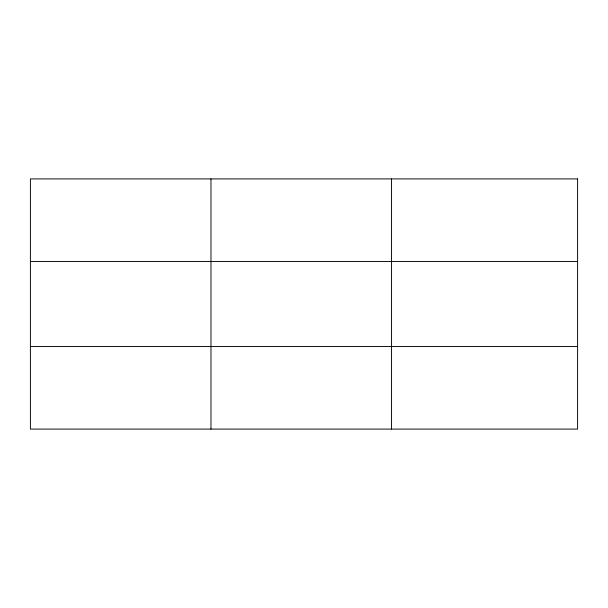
<?xml version="1.0" encoding="UTF-8"?>
<svg xmlns="http://www.w3.org/2000/svg" width="608" height="608" viewBox="0 0 608 608"><rect width="100%" height="100%" fill="white"/><g stroke="black" fill="none" stroke-linecap="round" stroke-linejoin="round"><path stroke-width="0.91" d="M210.976 178.912L210.976 429.088M391.552 178.912L391.552 429.088M30.4 261.47L577.6 261.47M30.4 346.53L577.6 346.53M577.6 178.912L577.6 429.088L30.4 429.088L30.4 178.912L577.6 178.912"/></g></svg>
